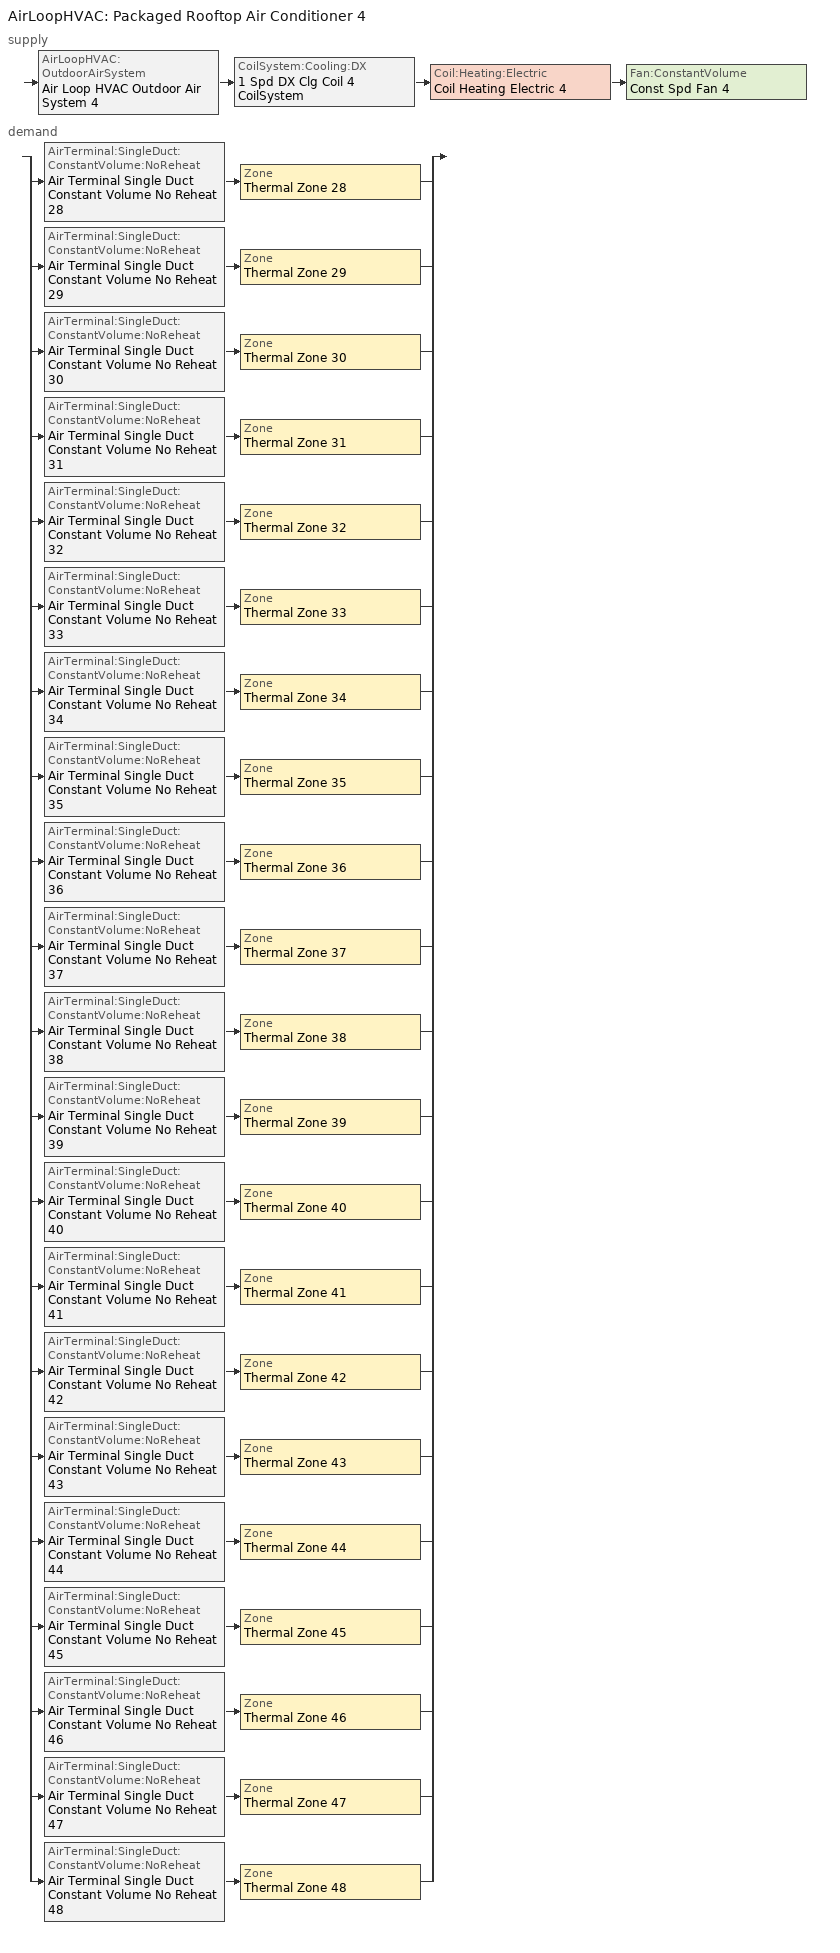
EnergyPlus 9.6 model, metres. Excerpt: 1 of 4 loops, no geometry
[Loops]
AirLoopHVAC 'Packaged Rooftop Air Conditioner 4'
 supply: AirLoopHVAC:OutdoorAirSystem 'Air Loop HVAC Outdoor Air System 4' > CoilSystem:Cooling:DX '1 Spd DX Clg Coil 4 CoilSystem' > Coil:Heating:Electric 'Coil Heating Electric 4' > Fan:ConstantVolume 'Const Spd Fan 4'
 demand: split
  | AirTerminal:SingleDuct:ConstantVolume:NoReheat 'Air Terminal Single Duct Constant Volume No Reheat 28' > Zone 'Thermal Zone 28'
  | AirTerminal:SingleDuct:ConstantVolume:NoReheat 'Air Terminal Single Duct Constant Volume No Reheat 29' > Zone 'Thermal Zone 29'
  | AirTerminal:SingleDuct:ConstantVolume:NoReheat 'Air Terminal Single Duct Constant Volume No Reheat 30' > Zone 'Thermal Zone 30'
  | AirTerminal:SingleDuct:ConstantVolume:NoReheat 'Air Terminal Single Duct Constant Volume No Reheat 31' > Zone 'Thermal Zone 31'
  | AirTerminal:SingleDuct:ConstantVolume:NoReheat 'Air Terminal Single Duct Constant Volume No Reheat 32' > Zone 'Thermal Zone 32'
  | AirTerminal:SingleDuct:ConstantVolume:NoReheat 'Air Terminal Single Duct Constant Volume No Reheat 33' > Zone 'Thermal Zone 33'
  | AirTerminal:SingleDuct:ConstantVolume:NoReheat 'Air Terminal Single Duct Constant Volume No Reheat 34' > Zone 'Thermal Zone 34'
  | AirTerminal:SingleDuct:ConstantVolume:NoReheat 'Air Terminal Single Duct Constant Volume No Reheat 35' > Zone 'Thermal Zone 35'
  | AirTerminal:SingleDuct:ConstantVolume:NoReheat 'Air Terminal Single Duct Constant Volume No Reheat 36' > Zone 'Thermal Zone 36'
  | AirTerminal:SingleDuct:ConstantVolume:NoReheat 'Air Terminal Single Duct Constant Volume No Reheat 37' > Zone 'Thermal Zone 37'
  | AirTerminal:SingleDuct:ConstantVolume:NoReheat 'Air Terminal Single Duct Constant Volume No Reheat 38' > Zone 'Thermal Zone 38'
  | AirTerminal:SingleDuct:ConstantVolume:NoReheat 'Air Terminal Single Duct Constant Volume No Reheat 39' > Zone 'Thermal Zone 39'
  | AirTerminal:SingleDuct:ConstantVolume:NoReheat 'Air Terminal Single Duct Constant Volume No Reheat 40' > Zone 'Thermal Zone 40'
  | AirTerminal:SingleDuct:ConstantVolume:NoReheat 'Air Terminal Single Duct Constant Volume No Reheat 41' > Zone 'Thermal Zone 41'
  | AirTerminal:SingleDuct:ConstantVolume:NoReheat 'Air Terminal Single Duct Constant Volume No Reheat 42' > Zone 'Thermal Zone 42'
  | AirTerminal:SingleDuct:ConstantVolume:NoReheat 'Air Terminal Single Duct Constant Volume No Reheat 43' > Zone 'Thermal Zone 43'
  | AirTerminal:SingleDuct:ConstantVolume:NoReheat 'Air Terminal Single Duct Constant Volume No Reheat 44' > Zone 'Thermal Zone 44'
  | AirTerminal:SingleDuct:ConstantVolume:NoReheat 'Air Terminal Single Duct Constant Volume No Reheat 45' > Zone 'Thermal Zone 45'
  | AirTerminal:SingleDuct:ConstantVolume:NoReheat 'Air Terminal Single Duct Constant Volume No Reheat 46' > Zone 'Thermal Zone 46'
  | AirTerminal:SingleDuct:ConstantVolume:NoReheat 'Air Terminal Single Duct Constant Volume No Reheat 47' > Zone 'Thermal Zone 47'
  | AirTerminal:SingleDuct:ConstantVolume:NoReheat 'Air Terminal Single Duct Constant Volume No Reheat 48' > Zone 'Thermal Zone 48'
[Controller:MechanicalVentilation]
Controller Mechanical Ventilation 4: Availability Schedule=Always On Discrete; Demand Controlled Ventilation=No; System Outdoor Air Method=ZoneSum; Zone or ZoneList Name 1=Thermal Zone 28; Design Specification Outdoor Air Object Name 1=Ventilation 28; Zone or ZoneList Name 2=Thermal Zone 29; Design Specification Outdoor Air Object Name 2=Ventilation 29; Zone or ZoneList Name 3=Thermal Zone 30; Design Specification Outdoor Air Object Name 3=Ventilation 30; Zone or ZoneList Name 4=Thermal Zone 31; Design Specification Outdoor Air Object Name 4=Ventilation 31; Zone or ZoneList Name 5=Thermal Zone 32; Design Specification Outdoor Air Object Name 5=Ventilation 32; Zone or ZoneList Name 6=Thermal Zone 33; Design Specification Outdoor Air Object Name 6=Ventilation 33; Zone or ZoneList Name 7=Thermal Zone 34; Design Specification Outdoor Air Object Name 7=Ventilation 34; Zone or ZoneList Name 8=Thermal Zone 35; Design Specification Outdoor Air Object Name 8=Ventilation 35; Zone or ZoneList Name 9=Thermal Zone 36; Design Specification Outdoor Air Object Name 9=Ventilation 36; Zone or ZoneList Name 10=Thermal Zone 37; Design Specification Outdoor Air Object Name 10=Ventilation 37; Zone or ZoneList Name 11=Thermal Zone 38; Design Specification Outdoor Air Object Name 11=Ventilation 38; Zone or ZoneList Name 12=Thermal Zone 39; Design Specification Outdoor Air Object Name 12=Ventilation 39; Zone or ZoneList Name 13=Thermal Zone 40; Design Specification Outdoor Air Object Name 13=Ventilation 40; Zone or ZoneList Name 14=Thermal Zone 41; Design Specification Outdoor Air Object Name 14=Ventilation 41; Zone or ZoneList Name 15=Thermal Zone 42; Design Specification Outdoor Air Object Name 15=Ventilation 42; Zone or ZoneList Name 16=Thermal Zone 43; Design Specification Outdoor Air Object Name 16=Ventilation 43; Zone or ZoneList Name 17=Thermal Zone 44; Design Specification Outdoor Air Object Name 17=Ventilation 44; Zone or ZoneList Name 18=Thermal Zone 45; Design Specification Outdoor Air Object Name 18=Ventilation 45; Zone or ZoneList Name 19=Thermal Zone 46; Design Specification Outdoor Air Object Name 19=Ventilation 46; Zone or ZoneList Name 20=Thermal Zone 47; Design Specification Outdoor Air Object Name 20=Ventilation 47; Zone or ZoneList Name 21=Thermal Zone 48; Design Specification Outdoor Air Object Name 21=Ventilation 48
[AirLoopHVAC]
Packaged Rooftop Air Conditioner 4: Design Supply Air Flow Rate m3/s=AutoSize; Design Return Air Flow Fraction of Supply Air Flow=1
[Sizing:System]
Packaged Rooftop Air Conditioner 4: Type of Load to Size On=Sensible; Design Outdoor Air Flow Rate m3/s=Autosize; Central Heating Maximum System Air Flow Ratio=0.3; Preheat Design Temperature C=7; Preheat Design Humidity Ratio kgWater/kgDryAir=0.008; Precool Design Temperature C=12.8; Precool Design Humidity Ratio kgWater/kgDryAir=0.008; Central Cooling Design Supply Air Temperature C=16.4; Central Heating Design Supply Air Temperature C=43.1; Type of Zone Sum to Use=NonCoincident; 100% Outdoor Air in Cooling=Yes; 100% Outdoor Air in Heating=Yes; Central Cooling Design Supply Air Humidity Ratio kgWater/kgDryAir=0.0085; Central Heating Design Supply Air Humidity Ratio kgWater/kgDryAir=0.008; Cooling Supply Air Flow Rate Method=DesignDay; Cooling Supply Air Flow Rate m3/s=0; Cooling Supply Air Flow Rate Per Floor Area m3/s-m2=0.00996765; Cooling Fraction of Autosized Cooling Supply Air Flow Rate=1; Cooling Supply Air Flow Rate Per Unit Cooling Capacity m3/s-W=3.94755e-05; Heating Supply Air Flow Rate Method=DesignDay; Heating Supply Air Flow Rate m3/s=0; Heating Supply Air Flow Rate Per Floor Area m3/s-m2=0.00996765; Heating Fraction of Autosized Heating Supply Air Flow Rate=1; Heating Fraction of Autosized Cooling Supply Air Flow Rate=1; Heating Supply Air Flow Rate Per Unit Heating Capacity m3/s-W=3.15882e-05; System Outdoor Air Method=ZoneSum; Zone Maximum Outdoor Air Fraction dimensionless=1; Cooling Design Capacity Method=CoolingDesignCapacity; Cooling Design Capacity W=Autosize; Cooling Design Capacity Per Floor Area W/m2=234.7; Fraction of Autosized Cooling Design Capacity=1; Heating Design Capacity Method=HeatingDesignCapacity; Heating Design Capacity W=Autosize; Heating Design Capacity Per Floor Area W/m2=157; Fraction of Autosized Heating Design Capacity=1; Central Cooling Capacity Control Method=OnOff; Occupant Diversity=Autosize
[Controller:OutdoorAir]
Controller Outdoor Air 4: Minimum Outdoor Air Flow Rate m3/s=0; Maximum Outdoor Air Flow Rate m3/s=Autosize; Economizer Control Type=DifferentialEnthalpy; Economizer Control Action Type=ModulateFlow; Economizer Maximum Limit Dry-Bulb Temperature C=28; Economizer Maximum Limit Enthalpy J/kg=64000; Economizer Minimum Limit Dry-Bulb Temperature C=-100; Lockout Type=NoLockout; Minimum Limit Type=FixedMinimum; Mechanical Ventilation Controller=Controller Mechanical Ventilation 4; High Humidity Control=No; Control High Indoor Humidity Based on Outdoor Humidity Ratio=Yes; Heat Recovery Bypass Control Type=BypassWhenWithinEconomizerLimits
[SetpointManager:MixedAir] Control Variable=Temperature
Name | Setpoint Node or NodeList
Node Air Deck Mixed 4 OS Default SPM | Node Air Deck Mixed 4
Node Air Deck Cooling 4 OS Default SPM | Node Air Deck Cooling 4
Node Air Deck Heating 4 OS Default SPM | Node Air Deck Heating 4
[CoilSystem:Cooling:DX]
1 Spd DX Clg Coil 4 CoilSystem: Availability Schedule=Always On Discrete hvac_library; Cooling Coil=1 Spd DX Clg Coil 4
[Coil:Cooling:DX:SingleSpeed]
1 Spd DX Clg Coil 4: Availability Schedule=Always On Discrete hvac_library; Gross Rated Total Cooling Capacity W=32141; Gross Rated Sensible Heat Ratio=Autosize; Gross Rated Cooling COP W/W=4.89; Rated Air Flow Rate m3/s=Autosize; Rated Evaporator Fan Power Per Volume Flow Rate W/(m3/s)=773.3; Total Cooling Capacity Function of Temperature Curve=OS:Curve:Biquadratic 1; Total Cooling Capacity Function of Flow Fraction Curve=OS:Curve:Quadratic 1; Energy Input Ratio Function of Temperature Curve=OS:Curve:Biquadratic 2; Energy Input Ratio Function of Flow Fraction Curve=OS:Curve:Quadratic 2; Part Load Fraction Correlation Curve=OS:Curve:Quadratic 3; Minimum Outdoor Dry-Bulb Temperature for Compressor Operation C=-25; Condenser Type=AirCooled; Evaporative Condenser Effectiveness=0; Evaporative Condenser Air Flow Rate m3/s=Autosize; Evaporative Condenser Pump Rated Power Consumption W=Autosize; Crankcase Heater Capacity W=0; Maximum Outdoor Dry-Bulb Temperature for Crankcase Heater Operation C=0; Basin Heater Capacity W/K=0; Basin Heater Setpoint Temperature C=10
[Coil:Heating:Electric]
Coil Heating Electric 4: Availability Schedule=Always On Discrete hvac_library; Efficiency=0.68; Nominal Capacity W=Autosize
[Fan:ConstantVolume]
Const Spd Fan 4: Availability Schedule=Always On Discrete; Fan Total Efficiency=0.61; Pressure Rise Pa=1160; Maximum Flow Rate m3/s=5.26; Motor Efficiency=0.9; Motor In Airstream Fraction=1
[SetpointManager:Scheduled]
Setpoint Manager Scheduled Air Duck 4: Control Variable=Temperature; Schedule=Deck_Temperature 4; Setpoint Node or NodeList=Node Air Deck Supply 4
[ZoneControl:Thermostat] Temperature Difference Between Cutout And Setpoint deltaC=0
Name | Zone or ZoneList | Control Type Schedule | Control 1
Thermal Zone 28 Thermostat | Thermal Zone 28 | Thermal Zone 28 Thermostat Schedule | Thermostat Setpoint Dual Setpoint 28
Thermal Zone 29 Thermostat | Thermal Zone 29 | Thermal Zone 29 Thermostat Schedule | Thermostat Setpoint Dual Setpoint 29
Thermal Zone 30 Thermostat | Thermal Zone 30 | Thermal Zone 30 Thermostat Schedule | Thermostat Setpoint Dual Setpoint 30
Thermal Zone 31 Thermostat | Thermal Zone 31 | Thermal Zone 31 Thermostat Schedule | Thermostat Setpoint Dual Setpoint 31
Thermal Zone 32 Thermostat | Thermal Zone 32 | Thermal Zone 32 Thermostat Schedule | Thermostat Setpoint Dual Setpoint 32
Thermal Zone 33 Thermostat | Thermal Zone 33 | Thermal Zone 33 Thermostat Schedule | Thermostat Setpoint Dual Setpoint 33
Thermal Zone 34 Thermostat | Thermal Zone 34 | Thermal Zone 34 Thermostat Schedule | Thermostat Setpoint Dual Setpoint 34
Thermal Zone 35 Thermostat | Thermal Zone 35 | Thermal Zone 35 Thermostat Schedule | Thermostat Setpoint Dual Setpoint 35
Thermal Zone 36 Thermostat | Thermal Zone 36 | Thermal Zone 36 Thermostat Schedule | Thermostat Setpoint Dual Setpoint 36
Thermal Zone 37 Thermostat | Thermal Zone 37 | Thermal Zone 37 Thermostat Schedule | Thermostat Setpoint Dual Setpoint 37
Thermal Zone 38 Thermostat | Thermal Zone 38 | Thermal Zone 38 Thermostat Schedule | Thermostat Setpoint Dual Setpoint 38
Thermal Zone 39 Thermostat | Thermal Zone 39 | Thermal Zone 39 Thermostat Schedule | Thermostat Setpoint Dual Setpoint 39
Thermal Zone 40 Thermostat | Thermal Zone 40 | Thermal Zone 40 Thermostat Schedule | Thermostat Setpoint Dual Setpoint 40
Thermal Zone 41 Thermostat | Thermal Zone 41 | Thermal Zone 41 Thermostat Schedule | Thermostat Setpoint Dual Setpoint 41
Thermal Zone 42 Thermostat | Thermal Zone 42 | Thermal Zone 42 Thermostat Schedule | Thermostat Setpoint Dual Setpoint 42
Thermal Zone 43 Thermostat | Thermal Zone 43 | Thermal Zone 43 Thermostat Schedule | Thermostat Setpoint Dual Setpoint 43
Thermal Zone 44 Thermostat | Thermal Zone 44 | Thermal Zone 44 Thermostat Schedule | Thermostat Setpoint Dual Setpoint 44
Thermal Zone 45 Thermostat | Thermal Zone 45 | Thermal Zone 45 Thermostat Schedule | Thermostat Setpoint Dual Setpoint 45
Thermal Zone 46 Thermostat | Thermal Zone 46 | Thermal Zone 46 Thermostat Schedule | Thermostat Setpoint Dual Setpoint 46
Thermal Zone 47 Thermostat | Thermal Zone 47 | Thermal Zone 47 Thermostat Schedule | Thermostat Setpoint Dual Setpoint 47
Thermal Zone 48 Thermostat | Thermal Zone 48 | Thermal Zone 48 Thermostat Schedule | Thermostat Setpoint Dual Setpoint 48
[ThermostatSetpoint:DualSetpoint]
Name | Heating Setpoint Temperature Schedule | Cooling Setpoint Temperature Schedule
Thermostat Setpoint Dual Setpoint 28 | HtgSetp 28 | ClgSetp 28
Thermostat Setpoint Dual Setpoint 29 | HtgSetp 29 | ClgSetp 29
Thermostat Setpoint Dual Setpoint 30 | HtgSetp 30 | ClgSetp 30
Thermostat Setpoint Dual Setpoint 31 | HtgSetp 31 | ClgSetp 31
Thermostat Setpoint Dual Setpoint 32 | HtgSetp 32 | ClgSetp 32
Thermostat Setpoint Dual Setpoint 33 | HtgSetp 33 | ClgSetp 33
Thermostat Setpoint Dual Setpoint 34 | HtgSetp 34 | ClgSetp 34
Thermostat Setpoint Dual Setpoint 35 | HtgSetp 35 | ClgSetp 35
Thermostat Setpoint Dual Setpoint 36 | HtgSetp 36 | ClgSetp 36
Thermostat Setpoint Dual Setpoint 37 | HtgSetp 37 | ClgSetp 37
Thermostat Setpoint Dual Setpoint 38 | HtgSetp 38 | ClgSetp 38
Thermostat Setpoint Dual Setpoint 39 | HtgSetp 39 | ClgSetp 39
Thermostat Setpoint Dual Setpoint 40 | HtgSetp 40 | ClgSetp 40
Thermostat Setpoint Dual Setpoint 41 | HtgSetp 41 | ClgSetp 41
Thermostat Setpoint Dual Setpoint 42 | HtgSetp 42 | ClgSetp 42
Thermostat Setpoint Dual Setpoint 43 | HtgSetp 43 | ClgSetp 43
Thermostat Setpoint Dual Setpoint 44 | HtgSetp 44 | ClgSetp 44
Thermostat Setpoint Dual Setpoint 45 | HtgSetp 45 | ClgSetp 45
Thermostat Setpoint Dual Setpoint 46 | HtgSetp 46 | ClgSetp 46
Thermostat Setpoint Dual Setpoint 47 | HtgSetp 47 | ClgSetp 47
Thermostat Setpoint Dual Setpoint 48 | HtgSetp 48 | ClgSetp 48
[AirTerminal:SingleDuct:ConstantVolume:NoReheat] Availability Schedule=Always On Discrete; Maximum Air Flow Rate m3/s=AutoSize
Air Terminal Single Duct Constant Volume No Reheat 28; Air Terminal Single Duct Constant Volume No Reheat 29; Air Terminal Single Duct Constant Volume No Reheat 30; Air Terminal Single Duct Constant Volume No Reheat 31; Air Terminal Single Duct Constant Volume No Reheat 32; Air Terminal Single Duct Constant Volume No Reheat 33; Air Terminal Single Duct Constant Volume No Reheat 34; Air Terminal Single Duct Constant Volume No Reheat 35; Air Terminal Single Duct Constant Volume No Reheat 36; Air Terminal Single Duct Constant Volume No Reheat 37; Air Terminal Single Duct Constant Volume No Reheat 38; Air Terminal Single Duct Constant Volume No Reheat 39; Air Terminal Single Duct Constant Volume No Reheat 40; Air Terminal Single Duct Constant Volume No Reheat 41; Air Terminal Single Duct Constant Volume No Reheat 42; Air Terminal Single Duct Constant Volume No Reheat 43; Air Terminal Single Duct Constant Volume No Reheat 44; Air Terminal Single Duct Constant Volume No Reheat 45; Air Terminal Single Duct Constant Volume No Reheat 46; Air Terminal Single Duct Constant Volume No Reheat 47; Air Terminal Single Duct Constant Volume No Reheat 48
[Zone equipment]
Thermal Zone 28: Air Terminal Single Duct Constant Volume No Reheat 28
Thermal Zone 29: Air Terminal Single Duct Constant Volume No Reheat 29
Thermal Zone 30: Air Terminal Single Duct Constant Volume No Reheat 30
Thermal Zone 31: Air Terminal Single Duct Constant Volume No Reheat 31
Thermal Zone 32: Air Terminal Single Duct Constant Volume No Reheat 32
Thermal Zone 33: Air Terminal Single Duct Constant Volume No Reheat 33
Thermal Zone 34: Air Terminal Single Duct Constant Volume No Reheat 34
Thermal Zone 35: Air Terminal Single Duct Constant Volume No Reheat 35
Thermal Zone 36: Air Terminal Single Duct Constant Volume No Reheat 36
Thermal Zone 37: Air Terminal Single Duct Constant Volume No Reheat 37
Thermal Zone 38: Air Terminal Single Duct Constant Volume No Reheat 38
Thermal Zone 39: Air Terminal Single Duct Constant Volume No Reheat 39
Thermal Zone 40: Air Terminal Single Duct Constant Volume No Reheat 40
Thermal Zone 41: Air Terminal Single Duct Constant Volume No Reheat 41
Thermal Zone 42: Air Terminal Single Duct Constant Volume No Reheat 42
Thermal Zone 43: Air Terminal Single Duct Constant Volume No Reheat 43
Thermal Zone 44: Air Terminal Single Duct Constant Volume No Reheat 44
Thermal Zone 45: Air Terminal Single Duct Constant Volume No Reheat 45
Thermal Zone 46: Air Terminal Single Duct Constant Volume No Reheat 46
Thermal Zone 47: Air Terminal Single Duct Constant Volume No Reheat 47
Thermal Zone 48: Air Terminal Single Duct Constant Volume No Reheat 48
[Sizing:Zone] Zone Cooling Design Supply Air Temperature Input Method=SupplyAirTemperature; Zone Cooling Design Supply Air Temperature C=16.4; Zone Cooling Design Supply Air Temperature Difference deltaC=11.11; Zone Heating Design Supply Air Temperature Input Method=SupplyAirTemperature; Zone Heating Design Supply Air Temperature C=43.1; Zone Heating Design Supply Air Temperature Difference deltaC=11.11; Zone Cooling Design Supply Air Humidity Ratio kgWater/kgDryAir=0.0085; Zone Heating Design Supply Air Humidity Ratio kgWater/kgDryAir=0.008; Cooling Design Air Flow Method=DesignDay; Cooling Design Air Flow Rate m3/s=0; Cooling Minimum Air Flow per Zone Floor Area m3/s-m2=0.000762; Cooling Minimum Air Flow m3/s=0; Cooling Minimum Air Flow Fraction=0; Heating Design Air Flow Method=DesignDay; Heating Design Air Flow Rate m3/s=0; Heating Maximum Air Flow per Zone Floor Area m3/s-m2=0.002032; Heating Maximum Air Flow m3/s=0.141576; Heating Maximum Air Flow Fraction=0.3; Account for Dedicated Outdoor Air System=No
Name | Design Specification Outdoor Air Object
Thermal Zone 28 | Ventilation 28
Thermal Zone 29 | Ventilation 29
Thermal Zone 30 | Ventilation 30
Thermal Zone 31 | Ventilation 31
Thermal Zone 32 | Ventilation 32
Thermal Zone 33 | Ventilation 33
Thermal Zone 34 | Ventilation 34
Thermal Zone 35 | Ventilation 35
Thermal Zone 36 | Ventilation 36
Thermal Zone 37 | Ventilation 37
Thermal Zone 38 | Ventilation 38
Thermal Zone 39 | Ventilation 39
Thermal Zone 40 | Ventilation 40
Thermal Zone 41 | Ventilation 41
Thermal Zone 42 | Ventilation 42
Thermal Zone 43 | Ventilation 43
Thermal Zone 44 | Ventilation 44
Thermal Zone 45 | Ventilation 45
Thermal Zone 46 | Ventilation 46
Thermal Zone 47 | Ventilation 47
Thermal Zone 48 | Ventilation 48
[DesignSpecification:OutdoorAir] Outdoor Air Method=Sum; Outdoor Air Flow per Person m3/s-person=0; Outdoor Air Flow per Zone Floor Area m3/s-m2=0; Outdoor Air Flow per Zone m3/s=0; Outdoor Air Flow Air Changes per Hour 1/hr=2.71
Ventilation 28; Ventilation 29; Ventilation 30; Ventilation 31; Ventilation 32; Ventilation 33; Ventilation 34; Ventilation 35; Ventilation 36; Ventilation 37; Ventilation 38; Ventilation 39; Ventilation 40; Ventilation 41; Ventilation 42; Ventilation 43; Ventilation 44; Ventilation 45; Ventilation 46; Ventilation 47; Ventilation 48
[Schedule:Day:Interval]
HtgSetp Summer Design Day 28; HtgSetp Summer Design Day 29; HtgSetp Summer Design Day 30; HtgSetp Summer Design Day 31; HtgSetp Summer Design Day 32; HtgSetp Summer Design Day 33; HtgSetp Summer Design Day 34; HtgSetp Summer Design Day 35; HtgSetp Summer Design Day 36; HtgSetp Summer Design Day 37; HtgSetp Summer Design Day 38; HtgSetp Summer Design Day 39; HtgSetp Summer Design Day 40; HtgSetp Summer Design Day 41; HtgSetp Summer Design Day 42; HtgSetp Summer Design Day 43; HtgSetp Summer Design Day 44; HtgSetp Summer Design Day 45; HtgSetp Summer Design Day 46; HtgSetp Summer Design Day 47; HtgSetp Summer Design Day 48: No, 24:00, 15.6
HtgSetp Winter Design Day 28; HtgSetp Winter Design Day 29; HtgSetp Winter Design Day 30; HtgSetp Winter Design Day 31; HtgSetp Winter Design Day 32; HtgSetp Winter Design Day 33; HtgSetp Winter Design Day 34; HtgSetp Winter Design Day 35; HtgSetp Winter Design Day 36; HtgSetp Winter Design Day 37; HtgSetp Winter Design Day 38; HtgSetp Winter Design Day 39; HtgSetp Winter Design Day 40; HtgSetp Winter Design Day 41; HtgSetp Winter Design Day 42; HtgSetp Winter Design Day 43; HtgSetp Winter Design Day 44; HtgSetp Winter Design Day 45; HtgSetp Winter Design Day 46; HtgSetp Winter Design Day 47; HtgSetp Winter Design Day 48: No, 24:00, 21
ClgSetp Summer Design Day 28; ClgSetp Summer Design Day 29; ClgSetp Summer Design Day 30; ClgSetp Summer Design Day 31; ClgSetp Summer Design Day 32; ClgSetp Summer Design Day 33; ClgSetp Summer Design Day 34; ClgSetp Summer Design Day 35; ClgSetp Summer Design Day 36; ClgSetp Summer Design Day 37; ClgSetp Summer Design Day 38; ClgSetp Summer Design Day 39; ClgSetp Summer Design Day 40; ClgSetp Summer Design Day 41; ClgSetp Summer Design Day 42; ClgSetp Summer Design Day 43; ClgSetp Summer Design Day 44; ClgSetp Summer Design Day 45; ClgSetp Summer Design Day 46; ClgSetp Summer Design Day 47; ClgSetp Summer Design Day 48: No, 06:00, 26.7, 22:00, 24, 24:00, 26.7
ClgSetp Winter Design Day 28; ClgSetp Winter Design Day 29; ClgSetp Winter Design Day 30; ClgSetp Winter Design Day 31; ClgSetp Winter Design Day 32; ClgSetp Winter Design Day 33; ClgSetp Winter Design Day 34; ClgSetp Winter Design Day 35; ClgSetp Winter Design Day 36; ClgSetp Winter Design Day 37; ClgSetp Winter Design Day 38; ClgSetp Winter Design Day 39; ClgSetp Winter Design Day 40; ClgSetp Winter Design Day 41; ClgSetp Winter Design Day 42; ClgSetp Winter Design Day 43; ClgSetp Winter Design Day 44; ClgSetp Winter Design Day 45; ClgSetp Winter Design Day 46; ClgSetp Winter Design Day 47; ClgSetp Winter Design Day 48: No, 24:00, 26.7
ClgSetp Default Schedule 28; ClgSetp Default Schedule 29; ClgSetp Default Schedule 30; ClgSetp Default Schedule 31; ClgSetp Default Schedule 32; ClgSetp Default Schedule 33; ClgSetp Default Schedule 34; ClgSetp Default Schedule 35; ClgSetp Default Schedule 36; ClgSetp Default Schedule 37; ClgSetp Default Schedule 38; ClgSetp Default Schedule 39; ClgSetp Default Schedule 40; ClgSetp Default Schedule 41; ClgSetp Default Schedule 42; ClgSetp Default Schedule 43; ClgSetp Default Schedule 44; ClgSetp Default Schedule 45; ClgSetp Default Schedule 46; ClgSetp Default Schedule 47; ClgSetp Default Schedule 48: Temperature 37, No, 01:00, 28.7, 02:00, 28.7, 03:00, 28.7, 04:00, 28.7, 05:00, 28.7, 06:00, 28.7, 07:00, 25.7, 08:00, 25.7, 09:00, 25.7, 10:00, 25.7, 11:00, 25.7, 12:00, 25.7, 13:00, 25.7, 14:00, 25.7, 15:00, 25.7, 16:00, 25.7, 17:00, 25.7, 18:00, 25.7, 19:00, 25.7, 20:00, 25.7, 21:00, 28.7, 22:00, 28.7, 23:00, 28.7, 24:00, 28.7
HtgSetp Default Schedule 28; HtgSetp Default Schedule 29; HtgSetp Default Schedule 30; HtgSetp Default Schedule 31; HtgSetp Default Schedule 32; HtgSetp Default Schedule 33; HtgSetp Default Schedule 34; HtgSetp Default Schedule 35; HtgSetp Default Schedule 36; HtgSetp Default Schedule 37; HtgSetp Default Schedule 38; HtgSetp Default Schedule 39; HtgSetp Default Schedule 40; HtgSetp Default Schedule 41; HtgSetp Default Schedule 42; HtgSetp Default Schedule 43; HtgSetp Default Schedule 44; HtgSetp Default Schedule 45; HtgSetp Default Schedule 46; HtgSetp Default Schedule 47; HtgSetp Default Schedule 48: Temperature 36, No, 01:00, 22.2, 02:00, 22.2, 03:00, 22.2, 04:00, 22.2, 05:00, 22.2, 06:00, 22.2, 07:00, 19, 08:00, 19, 09:00, 19, 10:00, 19, 11:00, 19, 12:00, 19, 13:00, 19, 14:00, 19, 15:00, 19, 16:00, 19, 17:00, 19, 18:00, 19, 19:00, 19, 20:00, 19, 21:00, 22.2, 22:00, 22.2, 23:00, 22.2, 24:00, 22.2
Deck_Temperature_Default 4; Deck_Temperature_Summer_Design_Day 4; Deck_Temperature_Winter_Design_Day 4: No, 24:00, 16.4
[Schedule:Week:Daily]
HtgSetp 28 Week Rule - Jan1-Dec31: HtgSetp Default Schedule 28, HtgSetp Default Schedule 28, HtgSetp Default Schedule 28, HtgSetp Default Schedule 28, HtgSetp Default Schedule 28, HtgSetp Default Schedule 28, HtgSetp Default Schedule 28, HtgSetp Default Schedule 28, HtgSetp Summer Design Day 28, HtgSetp Winter Design Day 28, HtgSetp Default Schedule 28, HtgSetp Default Schedule 28
ClgSetp 28 Week Rule - Jan1-Dec31: ClgSetp Default Schedule 28, ClgSetp Default Schedule 28, ClgSetp Default Schedule 28, ClgSetp Default Schedule 28, ClgSetp Default Schedule 28, ClgSetp Default Schedule 28, ClgSetp Default Schedule 28, ClgSetp Default Schedule 28, ClgSetp Summer Design Day 28, ClgSetp Winter Design Day 28, ClgSetp Default Schedule 28, ClgSetp Default Schedule 28
HtgSetp 29 Week Rule - Jan1-Dec31: HtgSetp Default Schedule 29, HtgSetp Default Schedule 29, HtgSetp Default Schedule 29, HtgSetp Default Schedule 29, HtgSetp Default Schedule 29, HtgSetp Default Schedule 29, HtgSetp Default Schedule 29, HtgSetp Default Schedule 29, HtgSetp Summer Design Day 29, HtgSetp Winter Design Day 29, HtgSetp Default Schedule 29, HtgSetp Default Schedule 29
ClgSetp 29 Week Rule - Jan1-Dec31: ClgSetp Default Schedule 29, ClgSetp Default Schedule 29, ClgSetp Default Schedule 29, ClgSetp Default Schedule 29, ClgSetp Default Schedule 29, ClgSetp Default Schedule 29, ClgSetp Default Schedule 29, ClgSetp Default Schedule 29, ClgSetp Summer Design Day 29, ClgSetp Winter Design Day 29, ClgSetp Default Schedule 29, ClgSetp Default Schedule 29
HtgSetp 30 Week Rule - Jan1-Dec31: HtgSetp Default Schedule 30, HtgSetp Default Schedule 30, HtgSetp Default Schedule 30, HtgSetp Default Schedule 30, HtgSetp Default Schedule 30, HtgSetp Default Schedule 30, HtgSetp Default Schedule 30, HtgSetp Default Schedule 30, HtgSetp Summer Design Day 30, HtgSetp Winter Design Day 30, HtgSetp Default Schedule 30, HtgSetp Default Schedule 30
ClgSetp 30 Week Rule - Jan1-Dec31: ClgSetp Default Schedule 30, ClgSetp Default Schedule 30, ClgSetp Default Schedule 30, ClgSetp Default Schedule 30, ClgSetp Default Schedule 30, ClgSetp Default Schedule 30, ClgSetp Default Schedule 30, ClgSetp Default Schedule 30, ClgSetp Summer Design Day 30, ClgSetp Winter Design Day 30, ClgSetp Default Schedule 30, ClgSetp Default Schedule 30
HtgSetp 31 Week Rule - Jan1-Dec31: HtgSetp Default Schedule 31, HtgSetp Default Schedule 31, HtgSetp Default Schedule 31, HtgSetp Default Schedule 31, HtgSetp Default Schedule 31, HtgSetp Default Schedule 31, HtgSetp Default Schedule 31, HtgSetp Default Schedule 31, HtgSetp Summer Design Day 31, HtgSetp Winter Design Day 31, HtgSetp Default Schedule 31, HtgSetp Default Schedule 31
ClgSetp 31 Week Rule - Jan1-Dec31: ClgSetp Default Schedule 31, ClgSetp Default Schedule 31, ClgSetp Default Schedule 31, ClgSetp Default Schedule 31, ClgSetp Default Schedule 31, ClgSetp Default Schedule 31, ClgSetp Default Schedule 31, ClgSetp Default Schedule 31, ClgSetp Summer Design Day 31, ClgSetp Winter Design Day 31, ClgSetp Default Schedule 31, ClgSetp Default Schedule 31
HtgSetp 32 Week Rule - Jan1-Dec31: HtgSetp Default Schedule 32, HtgSetp Default Schedule 32, HtgSetp Default Schedule 32, HtgSetp Default Schedule 32, HtgSetp Default Schedule 32, HtgSetp Default Schedule 32, HtgSetp Default Schedule 32, HtgSetp Default Schedule 32, HtgSetp Summer Design Day 32, HtgSetp Winter Design Day 32, HtgSetp Default Schedule 32, HtgSetp Default Schedule 32
ClgSetp 32 Week Rule - Jan1-Dec31: ClgSetp Default Schedule 32, ClgSetp Default Schedule 32, ClgSetp Default Schedule 32, ClgSetp Default Schedule 32, ClgSetp Default Schedule 32, ClgSetp Default Schedule 32, ClgSetp Default Schedule 32, ClgSetp Default Schedule 32, ClgSetp Summer Design Day 32, ClgSetp Winter Design Day 32, ClgSetp Default Schedule 32, ClgSetp Default Schedule 32
HtgSetp 33 Week Rule - Jan1-Dec31: HtgSetp Default Schedule 33, HtgSetp Default Schedule 33, HtgSetp Default Schedule 33, HtgSetp Default Schedule 33, HtgSetp Default Schedule 33, HtgSetp Default Schedule 33, HtgSetp Default Schedule 33, HtgSetp Default Schedule 33, HtgSetp Summer Design Day 33, HtgSetp Winter Design Day 33, HtgSetp Default Schedule 33, HtgSetp Default Schedule 33
ClgSetp 33 Week Rule - Jan1-Dec31: ClgSetp Default Schedule 33, ClgSetp Default Schedule 33, ClgSetp Default Schedule 33, ClgSetp Default Schedule 33, ClgSetp Default Schedule 33, ClgSetp Default Schedule 33, ClgSetp Default Schedule 33, ClgSetp Default Schedule 33, ClgSetp Summer Design Day 33, ClgSetp Winter Design Day 33, ClgSetp Default Schedule 33, ClgSetp Default Schedule 33
HtgSetp 34 Week Rule - Jan1-Dec31: HtgSetp Default Schedule 34, HtgSetp Default Schedule 34, HtgSetp Default Schedule 34, HtgSetp Default Schedule 34, HtgSetp Default Schedule 34, HtgSetp Default Schedule 34, HtgSetp Default Schedule 34, HtgSetp Default Schedule 34, HtgSetp Summer Design Day 34, HtgSetp Winter Design Day 34, HtgSetp Default Schedule 34, HtgSetp Default Schedule 34
ClgSetp 34 Week Rule - Jan1-Dec31: ClgSetp Default Schedule 34, ClgSetp Default Schedule 34, ClgSetp Default Schedule 34, ClgSetp Default Schedule 34, ClgSetp Default Schedule 34, ClgSetp Default Schedule 34, ClgSetp Default Schedule 34, ClgSetp Default Schedule 34, ClgSetp Summer Design Day 34, ClgSetp Winter Design Day 34, ClgSetp Default Schedule 34, ClgSetp Default Schedule 34
HtgSetp 35 Week Rule - Jan1-Dec31: HtgSetp Default Schedule 35, HtgSetp Default Schedule 35, HtgSetp Default Schedule 35, HtgSetp Default Schedule 35, HtgSetp Default Schedule 35, HtgSetp Default Schedule 35, HtgSetp Default Schedule 35, HtgSetp Default Schedule 35, HtgSetp Summer Design Day 35, HtgSetp Winter Design Day 35, HtgSetp Default Schedule 35, HtgSetp Default Schedule 35
ClgSetp 35 Week Rule - Jan1-Dec31: ClgSetp Default Schedule 35, ClgSetp Default Schedule 35, ClgSetp Default Schedule 35, ClgSetp Default Schedule 35, ClgSetp Default Schedule 35, ClgSetp Default Schedule 35, ClgSetp Default Schedule 35, ClgSetp Default Schedule 35, ClgSetp Summer Design Day 35, ClgSetp Winter Design Day 35, ClgSetp Default Schedule 35, ClgSetp Default Schedule 35
HtgSetp 36 Week Rule - Jan1-Dec31: HtgSetp Default Schedule 36, HtgSetp Default Schedule 36, HtgSetp Default Schedule 36, HtgSetp Default Schedule 36, HtgSetp Default Schedule 36, HtgSetp Default Schedule 36, HtgSetp Default Schedule 36, HtgSetp Default Schedule 36, HtgSetp Summer Design Day 36, HtgSetp Winter Design Day 36, HtgSetp Default Schedule 36, HtgSetp Default Schedule 36
ClgSetp 36 Week Rule - Jan1-Dec31: ClgSetp Default Schedule 36, ClgSetp Default Schedule 36, ClgSetp Default Schedule 36, ClgSetp Default Schedule 36, ClgSetp Default Schedule 36, ClgSetp Default Schedule 36, ClgSetp Default Schedule 36, ClgSetp Default Schedule 36, ClgSetp Summer Design Day 36, ClgSetp Winter Design Day 36, ClgSetp Default Schedule 36, ClgSetp Default Schedule 36
HtgSetp 37 Week Rule - Jan1-Dec31: HtgSetp Default Schedule 37, HtgSetp Default Schedule 37, HtgSetp Default Schedule 37, HtgSetp Default Schedule 37, HtgSetp Default Schedule 37, HtgSetp Default Schedule 37, HtgSetp Default Schedule 37, HtgSetp Default Schedule 37, HtgSetp Summer Design Day 37, HtgSetp Winter Design Day 37, HtgSetp Default Schedule 37, HtgSetp Default Schedule 37
ClgSetp 37 Week Rule - Jan1-Dec31: ClgSetp Default Schedule 37, ClgSetp Default Schedule 37, ClgSetp Default Schedule 37, ClgSetp Default Schedule 37, ClgSetp Default Schedule 37, ClgSetp Default Schedule 37, ClgSetp Default Schedule 37, ClgSetp Default Schedule 37, ClgSetp Summer Design Day 37, ClgSetp Winter Design Day 37, ClgSetp Default Schedule 37, ClgSetp Default Schedule 37
HtgSetp 38 Week Rule - Jan1-Dec31: HtgSetp Default Schedule 38, HtgSetp Default Schedule 38, HtgSetp Default Schedule 38, HtgSetp Default Schedule 38, HtgSetp Default Schedule 38, HtgSetp Default Schedule 38, HtgSetp Default Schedule 38, HtgSetp Default Schedule 38, HtgSetp Summer Design Day 38, HtgSetp Winter Design Day 38, HtgSetp Default Schedule 38, HtgSetp Default Schedule 38
ClgSetp 38 Week Rule - Jan1-Dec31: ClgSetp Default Schedule 38, ClgSetp Default Schedule 38, ClgSetp Default Schedule 38, ClgSetp Default Schedule 38, ClgSetp Default Schedule 38, ClgSetp Default Schedule 38, ClgSetp Default Schedule 38, ClgSetp Default Schedule 38, ClgSetp Summer Design Day 38, ClgSetp Winter Design Day 38, ClgSetp Default Schedule 38, ClgSetp Default Schedule 38
HtgSetp 39 Week Rule - Jan1-Dec31: HtgSetp Default Schedule 39, HtgSetp Default Schedule 39, HtgSetp Default Schedule 39, HtgSetp Default Schedule 39, HtgSetp Default Schedule 39, HtgSetp Default Schedule 39, HtgSetp Default Schedule 39, HtgSetp Default Schedule 39, HtgSetp Summer Design Day 39, HtgSetp Winter Design Day 39, HtgSetp Default Schedule 39, HtgSetp Default Schedule 39
ClgSetp 39 Week Rule - Jan1-Dec31: ClgSetp Default Schedule 39, ClgSetp Default Schedule 39, ClgSetp Default Schedule 39, ClgSetp Default Schedule 39, ClgSetp Default Schedule 39, ClgSetp Default Schedule 39, ClgSetp Default Schedule 39, ClgSetp Default Schedule 39, ClgSetp Summer Design Day 39, ClgSetp Winter Design Day 39, ClgSetp Default Schedule 39, ClgSetp Default Schedule 39
HtgSetp 40 Week Rule - Jan1-Dec31: HtgSetp Default Schedule 40, HtgSetp Default Schedule 40, HtgSetp Default Schedule 40, HtgSetp Default Schedule 40, HtgSetp Default Schedule 40, HtgSetp Default Schedule 40, HtgSetp Default Schedule 40, HtgSetp Default Schedule 40, HtgSetp Summer Design Day 40, HtgSetp Winter Design Day 40, HtgSetp Default Schedule 40, HtgSetp Default Schedule 40
ClgSetp 40 Week Rule - Jan1-Dec31: ClgSetp Default Schedule 40, ClgSetp Default Schedule 40, ClgSetp Default Schedule 40, ClgSetp Default Schedule 40, ClgSetp Default Schedule 40, ClgSetp Default Schedule 40, ClgSetp Default Schedule 40, ClgSetp Default Schedule 40, ClgSetp Summer Design Day 40, ClgSetp Winter Design Day 40, ClgSetp Default Schedule 40, ClgSetp Default Schedule 40
HtgSetp 41 Week Rule - Jan1-Dec31: HtgSetp Default Schedule 41, HtgSetp Default Schedule 41, HtgSetp Default Schedule 41, HtgSetp Default Schedule 41, HtgSetp Default Schedule 41, HtgSetp Default Schedule 41, HtgSetp Default Schedule 41, HtgSetp Default Schedule 41, HtgSetp Summer Design Day 41, HtgSetp Winter Design Day 41, HtgSetp Default Schedule 41, HtgSetp Default Schedule 41
ClgSetp 41 Week Rule - Jan1-Dec31: ClgSetp Default Schedule 41, ClgSetp Default Schedule 41, ClgSetp Default Schedule 41, ClgSetp Default Schedule 41, ClgSetp Default Schedule 41, ClgSetp Default Schedule 41, ClgSetp Default Schedule 41, ClgSetp Default Schedule 41, ClgSetp Summer Design Day 41, ClgSetp Winter Design Day 41, ClgSetp Default Schedule 41, ClgSetp Default Schedule 41
HtgSetp 42 Week Rule - Jan1-Dec31: HtgSetp Default Schedule 42, HtgSetp Default Schedule 42, HtgSetp Default Schedule 42, HtgSetp Default Schedule 42, HtgSetp Default Schedule 42, HtgSetp Default Schedule 42, HtgSetp Default Schedule 42, HtgSetp Default Schedule 42, HtgSetp Summer Design Day 42, HtgSetp Winter Design Day 42, HtgSetp Default Schedule 42, HtgSetp Default Schedule 42
ClgSetp 42 Week Rule - Jan1-Dec31: ClgSetp Default Schedule 42, ClgSetp Default Schedule 42, ClgSetp Default Schedule 42, ClgSetp Default Schedule 42, ClgSetp Default Schedule 42, ClgSetp Default Schedule 42, ClgSetp Default Schedule 42, ClgSetp Default Schedule 42, ClgSetp Summer Design Day 42, ClgSetp Winter Design Day 42, ClgSetp Default Schedule 42, ClgSetp Default Schedule 42
HtgSetp 43 Week Rule - Jan1-Dec31: HtgSetp Default Schedule 43, HtgSetp Default Schedule 43, HtgSetp Default Schedule 43, HtgSetp Default Schedule 43, HtgSetp Default Schedule 43, HtgSetp Default Schedule 43, HtgSetp Default Schedule 43, HtgSetp Default Schedule 43, HtgSetp Summer Design Day 43, HtgSetp Winter Design Day 43, HtgSetp Default Schedule 43, HtgSetp Default Schedule 43
ClgSetp 43 Week Rule - Jan1-Dec31: ClgSetp Default Schedule 43, ClgSetp Default Schedule 43, ClgSetp Default Schedule 43, ClgSetp Default Schedule 43, ClgSetp Default Schedule 43, ClgSetp Default Schedule 43, ClgSetp Default Schedule 43, ClgSetp Default Schedule 43, ClgSetp Summer Design Day 43, ClgSetp Winter Design Day 43, ClgSetp Default Schedule 43, ClgSetp Default Schedule 43
HtgSetp 44 Week Rule - Jan1-Dec31: HtgSetp Default Schedule 44, HtgSetp Default Schedule 44, HtgSetp Default Schedule 44, HtgSetp Default Schedule 44, HtgSetp Default Schedule 44, HtgSetp Default Schedule 44, HtgSetp Default Schedule 44, HtgSetp Default Schedule 44, HtgSetp Summer Design Day 44, HtgSetp Winter Design Day 44, HtgSetp Default Schedule 44, HtgSetp Default Schedule 44
ClgSetp 44 Week Rule - Jan1-Dec31: ClgSetp Default Schedule 44, ClgSetp Default Schedule 44, ClgSetp Default Schedule 44, ClgSetp Default Schedule 44, ClgSetp Default Schedule 44, ClgSetp Default Schedule 44, ClgSetp Default Schedule 44, ClgSetp Default Schedule 44, ClgSetp Summer Design Day 44, ClgSetp Winter Design Day 44, ClgSetp Default Schedule 44, ClgSetp Default Schedule 44
HtgSetp 45 Week Rule - Jan1-Dec31: HtgSetp Default Schedule 45, HtgSetp Default Schedule 45, HtgSetp Default Schedule 45, HtgSetp Default Schedule 45, HtgSetp Default Schedule 45, HtgSetp Default Schedule 45, HtgSetp Default Schedule 45, HtgSetp Default Schedule 45, HtgSetp Summer Design Day 45, HtgSetp Winter Design Day 45, HtgSetp Default Schedule 45, HtgSetp Default Schedule 45
ClgSetp 45 Week Rule - Jan1-Dec31: ClgSetp Default Schedule 45, ClgSetp Default Schedule 45, ClgSetp Default Schedule 45, ClgSetp Default Schedule 45, ClgSetp Default Schedule 45, ClgSetp Default Schedule 45, ClgSetp Default Schedule 45, ClgSetp Default Schedule 45, ClgSetp Summer Design Day 45, ClgSetp Winter Design Day 45, ClgSetp Default Schedule 45, ClgSetp Default Schedule 45
HtgSetp 46 Week Rule - Jan1-Dec31: HtgSetp Default Schedule 46, HtgSetp Default Schedule 46, HtgSetp Default Schedule 46, HtgSetp Default Schedule 46, HtgSetp Default Schedule 46, HtgSetp Default Schedule 46, HtgSetp Default Schedule 46, HtgSetp Default Schedule 46, HtgSetp Summer Design Day 46, HtgSetp Winter Design Day 46, HtgSetp Default Schedule 46, HtgSetp Default Schedule 46
ClgSetp 46 Week Rule - Jan1-Dec31: ClgSetp Default Schedule 46, ClgSetp Default Schedule 46, ClgSetp Default Schedule 46, ClgSetp Default Schedule 46, ClgSetp Default Schedule 46, ClgSetp Default Schedule 46, ClgSetp Default Schedule 46, ClgSetp Default Schedule 46, ClgSetp Summer Design Day 46, ClgSetp Winter Design Day 46, ClgSetp Default Schedule 46, ClgSetp Default Schedule 46
HtgSetp 47 Week Rule - Jan1-Dec31: HtgSetp Default Schedule 47, HtgSetp Default Schedule 47, HtgSetp Default Schedule 47, HtgSetp Default Schedule 47, HtgSetp Default Schedule 47, HtgSetp Default Schedule 47, HtgSetp Default Schedule 47, HtgSetp Default Schedule 47, HtgSetp Summer Design Day 47, HtgSetp Winter Design Day 47, HtgSetp Default Schedule 47, HtgSetp Default Schedule 47
ClgSetp 47 Week Rule - Jan1-Dec31: ClgSetp Default Schedule 47, ClgSetp Default Schedule 47, ClgSetp Default Schedule 47, ClgSetp Default Schedule 47, ClgSetp Default Schedule 47, ClgSetp Default Schedule 47, ClgSetp Default Schedule 47, ClgSetp Default Schedule 47, ClgSetp Summer Design Day 47, ClgSetp Winter Design Day 47, ClgSetp Default Schedule 47, ClgSetp Default Schedule 47
HtgSetp 48 Week Rule - Jan1-Dec31: HtgSetp Default Schedule 48, HtgSetp Default Schedule 48, HtgSetp Default Schedule 48, HtgSetp Default Schedule 48, HtgSetp Default Schedule 48, HtgSetp Default Schedule 48, HtgSetp Default Schedule 48, HtgSetp Default Schedule 48, HtgSetp Summer Design Day 48, HtgSetp Winter Design Day 48, HtgSetp Default Schedule 48, HtgSetp Default Schedule 48
ClgSetp 48 Week Rule - Jan1-Dec31: ClgSetp Default Schedule 48, ClgSetp Default Schedule 48, ClgSetp Default Schedule 48, ClgSetp Default Schedule 48, ClgSetp Default Schedule 48, ClgSetp Default Schedule 48, ClgSetp Default Schedule 48, ClgSetp Default Schedule 48, ClgSetp Summer Design Day 48, ClgSetp Winter Design Day 48, ClgSetp Default Schedule 48, ClgSetp Default Schedule 48
Deck_Temperature 4 Week Rule - Jan1-Dec31: Deck_Temperature_Default 4, Deck_Temperature_Default 4, Deck_Temperature_Default 4, Deck_Temperature_Default 4, Deck_Temperature_Default 4, Deck_Temperature_Default 4, Deck_Temperature_Default 4, Deck_Temperature_Default 4, Deck_Temperature_Summer_Design_Day 4, Deck_Temperature_Winter_Design_Day 4, Deck_Temperature_Default 4, Deck_Temperature_Default 4
[Schedule:Year]
HtgSetp 28: HtgSetp 28 Week Rule - Jan1-Dec31, 1, 1, 12, 31
ClgSetp 28: ClgSetp 28 Week Rule - Jan1-Dec31, 1, 1, 12, 31
HtgSetp 29: HtgSetp 29 Week Rule - Jan1-Dec31, 1, 1, 12, 31
ClgSetp 29: ClgSetp 29 Week Rule - Jan1-Dec31, 1, 1, 12, 31
HtgSetp 30: HtgSetp 30 Week Rule - Jan1-Dec31, 1, 1, 12, 31
ClgSetp 30: ClgSetp 30 Week Rule - Jan1-Dec31, 1, 1, 12, 31
HtgSetp 31: HtgSetp 31 Week Rule - Jan1-Dec31, 1, 1, 12, 31
ClgSetp 31: ClgSetp 31 Week Rule - Jan1-Dec31, 1, 1, 12, 31
HtgSetp 32: HtgSetp 32 Week Rule - Jan1-Dec31, 1, 1, 12, 31
ClgSetp 32: ClgSetp 32 Week Rule - Jan1-Dec31, 1, 1, 12, 31
HtgSetp 33: HtgSetp 33 Week Rule - Jan1-Dec31, 1, 1, 12, 31
ClgSetp 33: ClgSetp 33 Week Rule - Jan1-Dec31, 1, 1, 12, 31
HtgSetp 34: HtgSetp 34 Week Rule - Jan1-Dec31, 1, 1, 12, 31
ClgSetp 34: ClgSetp 34 Week Rule - Jan1-Dec31, 1, 1, 12, 31
HtgSetp 35: HtgSetp 35 Week Rule - Jan1-Dec31, 1, 1, 12, 31
ClgSetp 35: ClgSetp 35 Week Rule - Jan1-Dec31, 1, 1, 12, 31
HtgSetp 36: HtgSetp 36 Week Rule - Jan1-Dec31, 1, 1, 12, 31
ClgSetp 36: ClgSetp 36 Week Rule - Jan1-Dec31, 1, 1, 12, 31
HtgSetp 37: HtgSetp 37 Week Rule - Jan1-Dec31, 1, 1, 12, 31
ClgSetp 37: ClgSetp 37 Week Rule - Jan1-Dec31, 1, 1, 12, 31
HtgSetp 38: HtgSetp 38 Week Rule - Jan1-Dec31, 1, 1, 12, 31
ClgSetp 38: ClgSetp 38 Week Rule - Jan1-Dec31, 1, 1, 12, 31
HtgSetp 39: HtgSetp 39 Week Rule - Jan1-Dec31, 1, 1, 12, 31
ClgSetp 39: ClgSetp 39 Week Rule - Jan1-Dec31, 1, 1, 12, 31
HtgSetp 40: HtgSetp 40 Week Rule - Jan1-Dec31, 1, 1, 12, 31
ClgSetp 40: ClgSetp 40 Week Rule - Jan1-Dec31, 1, 1, 12, 31
HtgSetp 41: HtgSetp 41 Week Rule - Jan1-Dec31, 1, 1, 12, 31
ClgSetp 41: ClgSetp 41 Week Rule - Jan1-Dec31, 1, 1, 12, 31
HtgSetp 42: HtgSetp 42 Week Rule - Jan1-Dec31, 1, 1, 12, 31
ClgSetp 42: ClgSetp 42 Week Rule - Jan1-Dec31, 1, 1, 12, 31
HtgSetp 43: HtgSetp 43 Week Rule - Jan1-Dec31, 1, 1, 12, 31
ClgSetp 43: ClgSetp 43 Week Rule - Jan1-Dec31, 1, 1, 12, 31
HtgSetp 44: HtgSetp 44 Week Rule - Jan1-Dec31, 1, 1, 12, 31
ClgSetp 44: ClgSetp 44 Week Rule - Jan1-Dec31, 1, 1, 12, 31
HtgSetp 45: HtgSetp 45 Week Rule - Jan1-Dec31, 1, 1, 12, 31
ClgSetp 45: ClgSetp 45 Week Rule - Jan1-Dec31, 1, 1, 12, 31
HtgSetp 46: HtgSetp 46 Week Rule - Jan1-Dec31, 1, 1, 12, 31
ClgSetp 46: ClgSetp 46 Week Rule - Jan1-Dec31, 1, 1, 12, 31
HtgSetp 47: HtgSetp 47 Week Rule - Jan1-Dec31, 1, 1, 12, 31
ClgSetp 47: ClgSetp 47 Week Rule - Jan1-Dec31, 1, 1, 12, 31
HtgSetp 48: HtgSetp 48 Week Rule - Jan1-Dec31, 1, 1, 12, 31
ClgSetp 48: ClgSetp 48 Week Rule - Jan1-Dec31, 1, 1, 12, 31
Deck_Temperature 4: Deck_Temperature 4 Week Rule - Jan1-Dec31, 1, 1, 12, 31
[Schedule:Compact]
Thermal Zone 28 Thermostat Schedule; Thermal Zone 29 Thermostat Schedule; Thermal Zone 30 Thermostat Schedule; Thermal Zone 31 Thermostat Schedule; Thermal Zone 32 Thermostat Schedule; Thermal Zone 33 Thermostat Schedule; Thermal Zone 34 Thermostat Schedule; Thermal Zone 35 Thermostat Schedule; Thermal Zone 36 Thermostat Schedule; Thermal Zone 37 Thermostat Schedule; Thermal Zone 38 Thermostat Schedule; Thermal Zone 39 Thermostat Schedule; Thermal Zone 40 Thermostat Schedule; Thermal Zone 41 Thermostat Schedule; Thermal Zone 42 Thermostat Schedule; Thermal Zone 43 Thermostat Schedule; Thermal Zone 44 Thermostat Schedule; Thermal Zone 45 Thermostat Schedule; Thermal Zone 46 Thermostat Schedule; Thermal Zone 47 Thermostat Schedule; Thermal Zone 48 Thermostat Schedule: Through: 12/31, For: AllDays, Until: 24:00, 4
[Curve:Biquadratic] Minimum Value of x=17; Maximum Value of x=22; Minimum Value of y=13; Maximum Value of y=46
Name | Coefficient1 Constant | Coefficient2 x | Coefficient3 x**2 | Coefficient4 y | Coefficient5 y**2 | Coefficient6 x*y
OS:Curve:Biquadratic 1 | 0.42415 | 0.04426 | -0.00042 | 0.00333 | -8e-05 | -0.00021
OS:Curve:Biquadratic 2 | 1.23649 | -0.02431 | 0.00057 | -0.01434 | 0.00063 | -0.00038
[Curve:Quadratic]
Name | Coefficient1 Constant | Coefficient2 x | Coefficient3 x**2 | Minimum Value of x | Maximum Value of x
OS:Curve:Quadratic 1 | 0.77136 | 0.34053 | -0.11088 | 0.75918 | 1.13877
OS:Curve:Quadratic 2 | 1.2055 | -0.32953 | 0.12308 | 0.75918 | 1.13877
OS:Curve:Quadratic 3 | 0.771 | 0.229 | 0 | 0 | 1
[Schedule:Constant]
Always On Discrete; Always On Discrete hvac_library: 1
